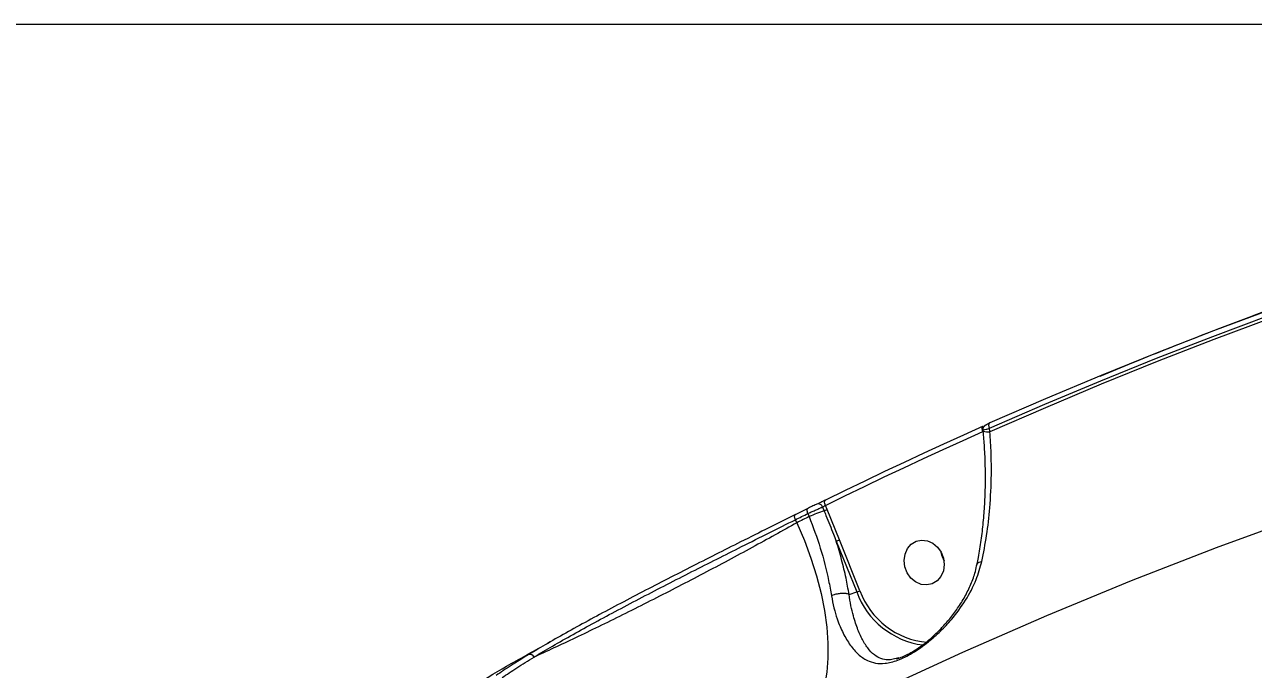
# Model space of a CAD drawing. Header units: millimetres. Extents: x -4335 to 4318, y -3792 to 3101.
# Drawn here: x 1081.3 to 1324.8, y 1405 to 1532.8 of the extents above; entities that cross this region are included whole.
import ezdxf

# ---------------------------------------------------------------- set-up
doc = ezdxf.new("R2010")
doc.units = ezdxf.units.MM
doc.layers.add('DIKOM_ОБЪЕКТ', color=7, linetype='Continuous')
doc.layers.add('DIKOM_РАЗМЕР_ОБЪЕКТА', color=7, linetype='Continuous')
doc.styles.add('style1', font='arial.ttf', dxfattribs={"width": 0.8})
doc.dimstyles.new('1-50', dxfattribs={"dimtxt": 300, "dimasz": 200, "dimexe": 100, "dimexo": 0, "dimgap": 100, "dimtad": 1, "dimtxsty": 'style1', "dimcen": 200, "dimclrd": 7, "dimclre": 7, "dimclrt": 7, "dimadec": 1, "dimazin": 2, "dimtfac": 1, "dimtmove": 0, "dimatfit": 2, "dimfxl": 0, "dimlwd": 25, "dimlwe": 18, "dimarcsym": 0})

# ---------------------------------------------------------------- blocks, each defined once
blk = doc.blocks.new('*D3')
at = {"layer": 'Defpoints', "color": 0, "transparency": 16777216}
for p in [(-2375.87, 1532.76), (1667.44, 1532.76), (-1786.5, -1525.94)]:
    blk.add_point(p, dxfattribs=at)
at = {"layer": 'DIKOM_РАЗМЕР_ОБЪЕКТА', "color": 7, "lineweight": 18, "transparency": 16777216}
for p, q in [((1667.44, 1532.76), (-2475.87, 1532.76)), ((-1786.5, -1525.94), (-2475.87, -1525.94))]:
    blk.add_line(p, q, dxfattribs=at)
at = {"layer": 'DIKOM_РАЗМЕР_ОБЪЕКТА', "color": 7, "lineweight": 25, "transparency": 16777216}
blk.add_line((-2375.87, -1325.94), (-2375.87, 1332.76), dxfattribs=at)
at = {"layer": 'DIKOM_РАЗМЕР_ОБЪЕКТА', "color": 7, "transparency": 16777216}
for points in [[(-2409.21, 1332.76), (-2342.54, 1332.76), (-2375.87, 1532.76)], [(-2409.21, -1325.94), (-2342.54, -1325.94), (-2375.87, -1525.94)]]:
    blk.add_solid(points, dxfattribs=at)
at = {"layer": 'DIKOM_РАЗМЕР_ОБЪЕКТА', "color": 7, "transparency": 16777216, "insert": (-2629.15, -119.32), "char_height": 300, "attachment_point": 5, "rotation": 90, "style": 'style1'}
blk.add_mtext('3050', dxfattribs=at)

msp = doc.modelspace()

# ---------------------------------------------------------------- linework, layer by layer
at = {"layer": 'DIKOM_ОБЪЕКТ', "color": 7, "linetype": 'Continuous', "lineweight": 15}
for p, q in [((1271.171, 1452.162), (1271.25, 1452.279)), ((1271.253, 1452.243), (1271.228, 1452.51)), ((1272.563, 1452.105), (1272.497, 1452.796)), ((1234.032, 1435.732), (1236.531, 1436.975)), ((1236.531, 1436.975), (1236.547, 1436.982)), ((1239.412, 1437.197), (1239.702, 1436.476)), ((1240.293, 1436.708), (1239.961, 1437.533)), ((1234.308, 1434.102), (1234.008, 1434.687)), ((1236.504, 1435.928), (1236.75, 1435.316)), ((1242.751, 1430.689), (1240.293, 1436.708)), ((1242.115, 1430.443), (1246.157, 1420.386)), ((1246.792, 1420.633), (1242.751, 1430.689)), ((1244.65, 1419.905), (1246.157, 1420.386)), ((1254.518, 1407.343), (1253.978, 1407.218))]:
    msp.add_line(p, q, dxfattribs=at)
at = {"layer": 'DIKOM_ОБЪЕКТ', "color": 7, "linetype": 'Continuous', "lineweight": 15, "flags": 128}
for points in [[(1362.005, 1487.966), (1350.643, 1484.22), (1339.33, 1480.325), (1328.067, 1476.282), (1316.857, 1472.092), (1305.701, 1467.754), (1294.6, 1463.27), (1283.556, 1458.639), (1272.57, 1453.864)], [(1272.497, 1452.796), (1283.474, 1457.568), (1294.509, 1462.195), (1305.601, 1466.675), (1316.748, 1471.01), (1327.949, 1475.197), (1339.202, 1479.236), (1350.506, 1483.128), (1361.859, 1486.871)], [(1362.106, 1486.257), (1350.729, 1482.507), (1339.402, 1478.607), (1328.126, 1474.559), (1316.902, 1470.362), (1305.733, 1466.018), (1294.619, 1461.527), (1283.562, 1456.889), (1272.563, 1452.105)], [(1234.361, 1392.908), (1250.701, 1400.855), (1267.188, 1408.46), (1283.819, 1415.723), (1300.587, 1422.64), (1317.488, 1429.208), (1334.515, 1435.427), (1351.663, 1441.294), (1368.928, 1446.808), (1386.303, 1451.966), (1403.783, 1456.766), (1421.362, 1461.208), (1439.035, 1465.29), (1456.796, 1469.011), (1474.64, 1472.369), (1492.56, 1475.363), (1510.552, 1477.993), (1528.609, 1480.257)], [(1272.497, 1452.796), (1272.433, 1452.975), (1272.389, 1453.152), (1272.366, 1453.322), (1272.365, 1453.478), (1272.386, 1453.615), (1272.428, 1453.727), (1272.49, 1453.811), (1272.57, 1453.864)], [(1239.961, 1437.533), (1243.834, 1439.427), (1247.715, 1441.302), (1251.605, 1443.158), (1255.502, 1444.996), (1259.408, 1446.816), (1263.321, 1448.617), (1267.242, 1450.399), (1271.171, 1452.162)], [(1271.244, 1453.23), (1267.312, 1451.465), (1263.388, 1449.681), (1259.471, 1447.879), (1255.562, 1446.058), (1251.662, 1444.218), (1247.769, 1442.36), (1243.885, 1440.484), (1240.009, 1438.589)], [(1271.171, 1452.162), (1271.107, 1452.341), (1271.062, 1452.519), (1271.039, 1452.689), (1271.038, 1452.846), (1271.059, 1452.982), (1271.102, 1453.095), (1271.164, 1453.178), (1271.244, 1453.23)], [(1236.504, 1435.928), (1236.434, 1436.104), (1236.385, 1436.279), (1236.357, 1436.446), (1236.351, 1436.6), (1236.369, 1436.736), (1236.408, 1436.847), (1236.468, 1436.93), (1236.531, 1436.975)], [(1239.961, 1437.533), (1239.892, 1437.71), (1239.843, 1437.886), (1239.815, 1438.054), (1239.81, 1438.208), (1239.828, 1438.344), (1239.868, 1438.455), (1239.929, 1438.537), (1240.009, 1438.589)], [(1234.008, 1434.687), (1233.938, 1434.863), (1233.888, 1435.037), (1233.86, 1435.205), (1233.854, 1435.359), (1233.871, 1435.494), (1233.91, 1435.605), (1233.97, 1435.688), (1234.033, 1435.732)], [(1234.008, 1434.687), (1234.319, 1434.843), (1234.631, 1434.998), (1234.943, 1435.154), (1235.255, 1435.309), (1235.567, 1435.464), (1235.879, 1435.619), (1236.192, 1435.774), (1236.504, 1435.928)], [(1236.75, 1435.316), (1236.445, 1435.165), (1236.139, 1435.013), (1235.834, 1434.862), (1235.529, 1434.71), (1235.224, 1434.558), (1234.918, 1434.406), (1234.613, 1434.254), (1234.308, 1434.102)], [(1234.308, 1434.102), (1235.794, 1430.607), (1237.094, 1427.089), (1238.196, 1423.581), (1239.091, 1420.113), (1239.771, 1416.718), (1240.229, 1413.427), (1240.461, 1410.27), (1240.465, 1407.275), (1240.24, 1404.47), (1239.79, 1401.88), (1239.118, 1399.529), (1238.23, 1397.439), (1237.134, 1395.628), (1235.84, 1394.113), (1234.361, 1392.908)], [(1255.722, 1425.377), (1255.577, 1426.642), (1255.753, 1427.873), (1256.237, 1428.969), (1256.988, 1429.843), (1257.947, 1430.423), (1259.035, 1430.663), (1260.164, 1430.542), (1261.244, 1430.072), (1262.185, 1429.289), (1262.913, 1428.257), (1263.368, 1427.061), (1263.513, 1425.796), (1263.337, 1424.565), (1262.853, 1423.469), (1262.102, 1422.595), (1261.143, 1422.015), (1260.055, 1421.775), (1258.926, 1421.896), (1257.847, 1422.366), (1256.905, 1423.149), (1256.177, 1424.181), (1255.722, 1425.377)], [(1262.931, 1428.223), (1263.029, 1427.707), (1263.466, 1426.544)], [(1263.466, 1426.544), (1263.029, 1427.707), (1262.931, 1428.223)]]:
    msp.add_lwpolyline(points, dxfattribs=at)
at = {"layer": 'DIKOM_ОБЪЕКТ', "color": 7, "linetype": 'Continuous', "lineweight": 15}
for centre, radius, start, end in [((1272.149, 1454.539), 2.469, 248.75696, 279.66898), ((1238.558, 1436.94), 0.893, 16.72667, 108.3417), ((1256.05, 1390.515), 48.781, 109.5799, 113.30641), ((1236.435, 1445.662), 9.75, 289.58307, 293.31204), ((1239.242, 1438.779), 8.818, 289.01873, 293.44907), ((1243.28, 1428.732), 8.828, 289.0213, 293.44651), ((1261.427, 1426.023), 16.277, 200.26189, 262.4096), ((1261.484, 1425.992), 15.639, 200.04194, 264.93082), ((1181.423, 1407.135), 0.894, 23.94471, 106.60274)]:
    msp.add_arc(centre, radius, start, end, dxfattribs=at)
for points, knots in [([(1294.391, 1463.153), (1298.649, 1464.9), (1308.437, 1468.914), (1323.891, 1474.852), (1340.727, 1481.008), (1355.474, 1486.145), (1364.646, 1489.109), (1368.133, 1490.236)], [0, 0, 0, 0, 0.1756577, 0.4038346, 0.6319706, 0.8600741, 1, 1, 1, 1]), ([(1272.57, 1453.864), (1272.419, 1453.797), (1272.25, 1453.722), (1272.155, 1453.678), (1272.144, 1453.674)], [0, 0, 0, 0, 0.8893619, 1, 1, 1, 1]), ([(1270.029, 1425.935), (1270.121, 1426.366), (1270.445, 1427.88), (1270.863, 1430.625), (1271.282, 1434.148), (1271.555, 1437.794), (1271.689, 1441.524), (1271.672, 1445.308), (1271.531, 1448.895), (1271.325, 1451.195), (1271.232, 1452.237)], [0, 0, 0, 0, 0.0537777, 0.1884957, 0.3247786, 0.4625819, 0.6017546, 0.7420381, 0.8830943, 1, 1, 1, 1]), ([(1270.974, 1426.446), (1271.308, 1428.148), (1271.982, 1431.58), (1272.624, 1437.357), (1272.881, 1442.827), (1272.838, 1447.876), (1272.655, 1450.691), (1272.563, 1452.105)], [0, 0, 0, 0, 0.2106475, 0.4247481, 0.6762099, 0.8374, 1, 1, 1, 1]), ([(1271.23, 1452.51), (1271.23, 1452.51), (1271.182, 1452.484), (1271.364, 1452.513), (1271.779, 1452.604), (1272.259, 1452.733), (1272.497, 1452.796)], [0, 0, 0, 0, 0.0061496, 0.3331044, 0.6684134, 1, 1, 1, 1]), ([(1271.237, 1452.512), (1271.232, 1452.53), (1271.203, 1452.644), (1271.246, 1452.848), (1271.333, 1453.08), (1271.453, 1453.251), (1271.571, 1453.368), (1271.668, 1453.438), (1271.728, 1453.475), (1271.77, 1453.498), (1271.833, 1453.53), (1271.919, 1453.571), (1272.069, 1453.639), (1272.144, 1453.673)], [0, 0, 0, 0, 0.0276343, 0.1686852, 0.2855931, 0.3844947, 0.4654242, 0.5249959, 0.5613223, 0.5954328, 0.6516935, 0.823587, 1, 1, 1, 1]), ([(1236.504, 1435.928), (1236.538, 1435.945), (1236.796, 1436.065), (1237.336, 1436.312), (1238.115, 1436.657), (1238.858, 1436.975), (1239.228, 1437.123), (1239.412, 1437.197)], [0, 0, 0, 0, 0.0372407, 0.2781074, 0.5188749, 0.7593992, 1, 1, 1, 1]), ([(1238.277, 1437.788), (1238.167, 1437.74), (1237.947, 1437.645), (1237.505, 1437.442), (1237.042, 1437.224), (1236.721, 1437.068), (1236.567, 1436.992), (1236.547, 1436.982)], [0, 0, 0, 0, 0.240743, 0.4813645, 0.7221008, 0.9627798, 1, 1, 1, 1]), ([(1240.009, 1438.589), (1239.988, 1438.579), (1239.834, 1438.503), (1239.513, 1438.348), (1239.049, 1438.132), (1238.606, 1437.93), (1238.387, 1437.835), (1238.277, 1437.788)], [0, 0, 0, 0, 0.037249, 0.2778792, 0.5185729, 0.759244, 1, 1, 1, 1]), ([(1239.412, 1437.197), (1239.447, 1437.218), (1239.516, 1437.26), (1239.656, 1437.345), (1239.803, 1437.435), (1239.906, 1437.499), (1239.955, 1437.529), (1239.961, 1437.533)], [0, 0, 0, 0, 0.2402851, 0.4811229, 0.7222533, 0.9627628, 1, 1, 1, 1]), ([(1234.048, 1435.74), (1232.301, 1434.867), (1228.807, 1433.122), (1223.443, 1430.434), (1218.196, 1427.795), (1213.135, 1425.235), (1208.063, 1422.647), (1203.044, 1420.057), (1198.149, 1417.49), (1193.44, 1414.972), (1189.002, 1412.534), (1184.845, 1410.183), (1182.392, 1408.721), (1181.167, 1407.992)], [0, 0, 0, 0, 0.1021838, 0.2043668, 0.2924898, 0.3808921, 0.4690128, 0.5574031, 0.646077, 0.7344675, 0.8228829, 0.9115801, 1, 1, 1, 1]), ([(1182.24, 1407.498), (1183.437, 1408.215), (1185.834, 1409.653), (1189.899, 1411.962), (1194.24, 1414.356), (1198.847, 1416.826), (1203.639, 1419.342), (1208.552, 1421.88), (1213.519, 1424.414), (1218.475, 1426.92), (1223.615, 1429.501), (1228.87, 1432.129), (1232.295, 1433.835), (1234.008, 1434.687)], [0, 0, 0, 0, 0.0883725, 0.1770241, 0.2653924, 0.3537677, 0.4424253, 0.5308012, 0.6189462, 0.7073722, 0.7955198, 0.8977597, 1, 1, 1, 1]), ([(1236.75, 1435.316), (1237.52, 1433.239), (1239.084, 1429.025), (1240.436, 1423.731), (1240.981, 1420.633), (1241.158, 1419.624)], [0, 0, 0, 0, 0.3958729, 0.8032165, 1, 1, 1, 1]), ([(1239.702, 1436.476), (1239.827, 1436.167), (1240.448, 1434.622), (1241.265, 1432.616), (1241.933, 1430.91), (1242.115, 1430.443)], [0, 0, 0, 0, 0.1536475, 0.7682934, 1, 1, 1, 1]), ([(1234.308, 1434.102), (1232.885, 1433.303), (1230.039, 1431.705), (1225.455, 1429.192), (1220.693, 1426.626), (1215.794, 1424.032), (1210.826, 1421.444), (1205.849, 1418.896), (1200.927, 1416.419), (1196.125, 1414.046), (1191.512, 1411.813), (1187.147, 1409.746), (1184.111, 1408.344), (1182.541, 1407.634), (1182.24, 1407.498)], [0, 0, 0, 0, 0.0874425, 0.1748849, 0.2633129, 0.3520183, 0.4404466, 0.5297498, 0.619338, 0.7086417, 0.7985504, 0.8887512, 0.9786596, 1, 1, 1, 1]), ([(1244.65, 1419.905), (1244.46, 1420.974), (1244.058, 1423.23), (1243.22, 1426.759), (1242.485, 1429.211), (1242.115, 1430.443)], [0, 0, 0, 0, 0.3093544, 0.6532165, 1, 1, 1, 1]), ([(1241.158, 1419.624), (1241.312, 1418.817), (1241.621, 1417.201), (1242.391, 1414.656), (1243.45, 1412.11), (1244.858, 1409.769), (1246.434, 1407.967), (1248.105, 1406.815), (1249.856, 1406.231), (1251.79, 1406.158), (1253.805, 1406.639), (1255.702, 1407.465), (1257.235, 1408.299), (1258.814, 1409.329), (1260.711, 1410.754), (1262.807, 1412.612), (1265.348, 1415.316), (1267.825, 1418.688), (1269.891, 1422.56), (1270.635, 1425.23), (1270.974, 1426.446)], [0, 0, 0, 0, 0.0450782, 0.0901814, 0.1588872, 0.2276836, 0.2984037, 0.3691128, 0.4250472, 0.480819, 0.5408191, 0.5713838, 0.6019538, 0.6344665, 0.6670288, 0.7198472, 0.77277, 0.8528852, 0.9329874, 1, 1, 1, 1]), ([(1253.992, 1407.161), (1254.093, 1407.183), (1254.443, 1407.256), (1255.22, 1407.539), (1256.31, 1408.041), (1257.526, 1408.73), (1258.81, 1409.587), (1260.171, 1410.624), (1261.617, 1411.875), (1263.137, 1413.372), (1264.698, 1415.141), (1266.235, 1417.188), (1267.652, 1419.47), (1268.829, 1421.911), (1269.637, 1424.077), (1269.906, 1425.431), (1270.005, 1425.926)], [0, 0, 0, 0, 0.0202716, 0.0703331, 0.1241469, 0.177761, 0.2345585, 0.2953349, 0.3634268, 0.441464, 0.5280811, 0.6246195, 0.7291414, 0.8348421, 0.9397283, 1, 1, 1, 1]), ([(1270.078, 1425.911), (1270.078, 1425.954), (1270.077, 1426.106), (1270.354, 1426.293), (1270.712, 1426.407), (1270.938, 1426.441), (1270.974, 1426.446)], [0, 0, 0, 0, 0.159596, 0.567346, 0.9305197, 1, 1, 1, 1]), ([(1244.647, 1419.906), (1244.461, 1419.963), (1244.088, 1420.079), (1243.307, 1420.109), (1242.469, 1420.026), (1241.771, 1419.859), (1241.353, 1419.709), (1241.195, 1419.64), (1241.158, 1419.624)], [0, 0, 0, 0, 0.2123392, 0.4246798, 0.6370228, 0.8493638, 0.9654683, 1, 1, 1, 1]), ([(1244.647, 1419.906), (1244.648, 1419.905), (1244.649, 1419.905), (1244.65, 1419.905), (1244.65, 1419.905)], [0, 0, 0, 0, 0.7985397, 1, 1, 1, 1]), ([(1253.978, 1407.218), (1253.583, 1407.112), (1252.5, 1406.819), (1251.265, 1407.049), (1249.882, 1407.657), (1248.626, 1408.836), (1247.441, 1410.584), (1246.386, 1412.829), (1245.587, 1415.228), (1245.001, 1417.635), (1244.763, 1419.13), (1244.647, 1419.905), (1244.647, 1419.906)], [0, 0, 0, 0, 0.0601675, 0.1647356, 0.2728478, 0.4105487, 0.5510291, 0.6855306, 0.8233027, 0.9108719, 0.9999543, 1, 1, 1, 1]), ([(1170.352, 1401.936), (1172.804, 1403.364), (1177.817, 1406.285), (1182.892, 1409.093), (1185.485, 1410.527)], [0, 0, 0, 0, 0.4890898, 1, 1, 1, 1]), ([(1181.167, 1407.992), (1179.967, 1407.256), (1177.551, 1405.775), (1175.649, 1404.481), (1174.692, 1403.829)], [0, 0, 0, 0, 0.4964915, 1, 1, 1, 1]), ([(1175.904, 1403.424), (1176.827, 1404.053), (1178.686, 1405.319), (1181.05, 1406.768), (1182.24, 1407.498)], [0, 0, 0, 0, 0.4964825, 1, 1, 1, 1])]:
    msp.add_open_spline(points, degree=3, knots=knots, dxfattribs=at)

# ---------------------------------------------------------------- dimensions: what is measured, and where the dimension line sits
at = {"layer": 'DIKOM_РАЗМЕР_ОБЪЕКТА'}
dim = msp.add_linear_dim(base=(-2375.873, 1532.764), p1=(-1786.496, -1525.942), p2=(1667.44, 1532.764), angle=90, text='3050', dimstyle='1-50', dxfattribs=at)
dim.commit()
dim.dimension.update_dxf_attribs({"geometry": '*D3', "text_midpoint": (-2375.873, -119.318), "dimtype": 160})

doc.saveas('drawing.dxf')
